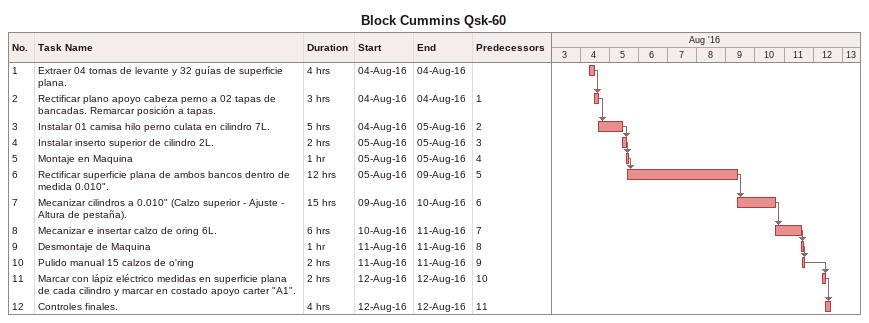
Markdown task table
Block Cummins Qsk-60

| ID | Task | Duration | Start | Finish | Predecessors |
|---|---|---|---|---|---|
| 1 | Extraer 04 tomas de levante y 32 guías de superficie plana. | 4h | 2016-08-04 | 2016-08-04 |  |
| 2 | Rectificar plano apoyo cabeza perno a 02 tapas de bancadas. Remarcar posición a tapas. | 3h | 2016-08-04 | 2016-08-04 | 1 |
| 3 | Instalar 01 camisa hilo perno culata en cilindro 7L. | 5h | 2016-08-04 | 2016-08-05 | 2 |
| 4 | Instalar inserto superior de cilindro 2L. | 2h | 2016-08-05 | 2016-08-05 | 3 |
| 5 | Montaje en Maquina | 1h | 2016-08-05 | 2016-08-05 | 4 |
| 6 | Rectificar superficie plana de ambos bancos dentro de medida 0.010". | 12h | 2016-08-05 | 2016-08-09 | 5 |
| 7 | Mecanizar cilindros a 0.010" (Calzo superior - Ajuste - Altura de pestaña). | 15h | 2016-08-09 | 2016-08-10 | 6 |
| 8 | Mecanizar e insertar calzo de oring 6L. | 6h | 2016-08-10 | 2016-08-11 | 7 |
| 9 | Desmontaje de Maquina | 1h | 2016-08-11 | 2016-08-11 | 8 |
| 10 | Pulido manual 15 calzos de o'ring | 2h | 2016-08-11 | 2016-08-11 | 9 |
| 11 | Marcar con lápiz eléctrico medidas en superficie plana de cada cilindro y marcar en costado apoyo carter "A1". | 2h | 2016-08-12 | 2016-08-12 | 10 |
| 12 | Controles finales. | 4h | 2016-08-12 | 2016-08-12 | 11 |
